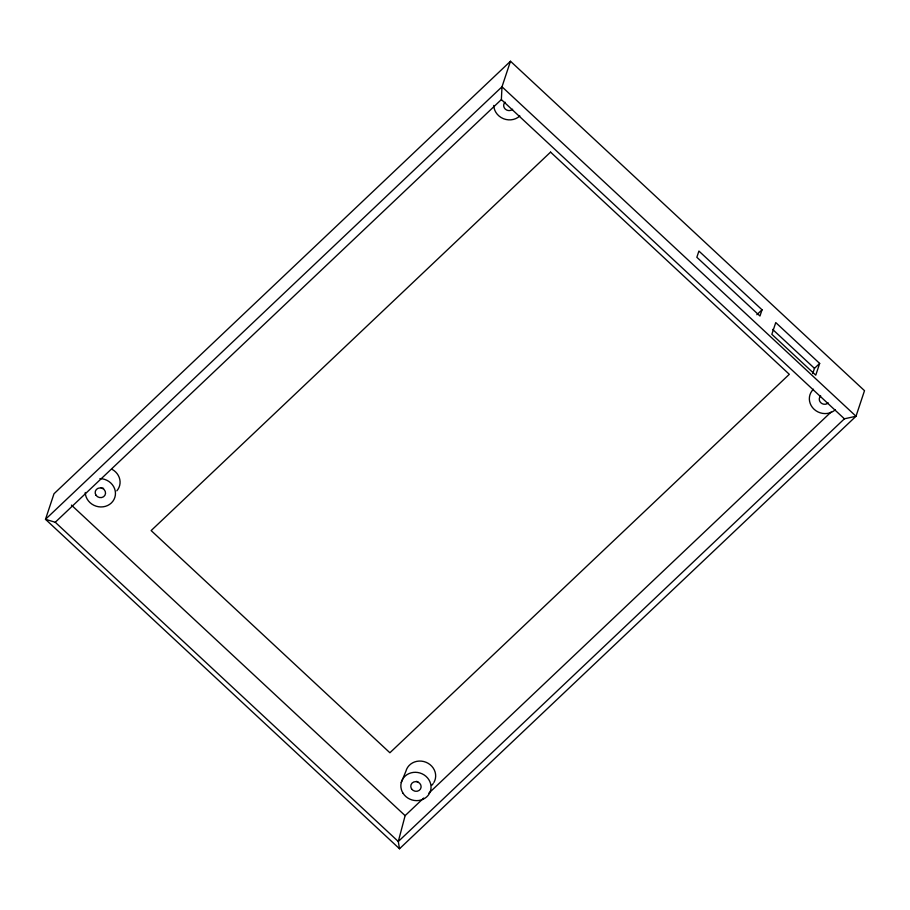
<?xml version="1.0" encoding="UTF-8"?>
<svg xmlns="http://www.w3.org/2000/svg" width="910" height="910" viewBox="0 0 910 910"><rect width="100%" height="100%" fill="white"/><g stroke="black" fill="none" stroke-linecap="round" stroke-linejoin="round"><path stroke-width="1.36" d="M399.513 848.757L398.296 841.5L844.4 418.816L856.003 416.245L501.99 86.791L45.5 519.314L55.26 522.26L501.364 99.577L501.99 86.791L510.487 61.243L864.5 390.686L856.003 416.245L399.513 848.757L45.5 519.314L53.997 493.755L510.487 61.243M423.685 798.047L405.121 815.644L398.296 841.5L55.26 522.26M762.034 309.798L759.964 316.02L696.844 257.28L698.914 251.058L762.034 309.798L756.847 314.712M812.732 373.566L814.473 368.345L819.66 363.431L775.752 322.572L771.851 334.311L815.758 375.17L819.66 363.431M401.253 782.532L405.883 771.293A15.22 14.059 18.4 0 1 425.96 762.239A15.22 14.059 18.4 0 1 433.865 782.543M428.837 793.167L831.126 412.002M772.601 329.386L814.473 368.345M501.364 99.577L844.4 418.816M71.435 505.107L405.121 815.644M103.603 488.317A5.232 4.834 18.4 0 1 100.987 487.623M417.849 781.827A5.232 4.834 18.4 0 1 416.575 781.315M512.637 109.234A5.232 4.834 18.4 0 1 505.289 109.098A5.232 4.834 18.4 0 1 505.084 102.204M828.225 402.925A5.232 4.834 18.4 0 1 820.888 402.8A5.232 4.834 18.4 0 1 820.683 395.907M112.157 469.389A15.22 14.059 18.4 0 1 116.821 490.854M433.194 783.578A15.22 14.059 18.4 0 1 431.556 785.444M835.426 409.637A15.22 14.059 18.4 0 1 814.075 409.25A15.22 14.059 18.4 0 1 813.472 389.196M519.837 115.934A15.22 14.059 18.4 0 1 503.48 118.709A15.22 14.059 18.4 0 1 493.766 105.446M99.929 478.592A15.22 14.059 18.4 0 1 115.456 493.049A15.22 14.059 18.4 0 1 100.782 506.95A15.22 14.059 18.4 0 1 85.256 492.503M550.561 152.118L151.14 530.575L389.889 752.763L789.311 374.306L550.561 152.118M95.937 495.131A5.232 4.834 18.4 0 0 104.923 495.29A5.232 4.834 18.4 0 0 100.214 487.897A5.232 4.834 18.4 0 0 95.937 495.131M411.525 788.822A5.232 4.834 18.4 0 0 420.511 788.981A5.232 4.834 18.4 0 0 415.802 781.599A5.232 4.834 18.4 0 0 411.525 788.822M403.084 793.315A15.22 14.059 18.4 0 0 429.236 793.793A15.22 14.059 18.4 0 0 415.517 772.294A15.22 14.059 18.4 0 0 403.084 793.315"/></g></svg>
